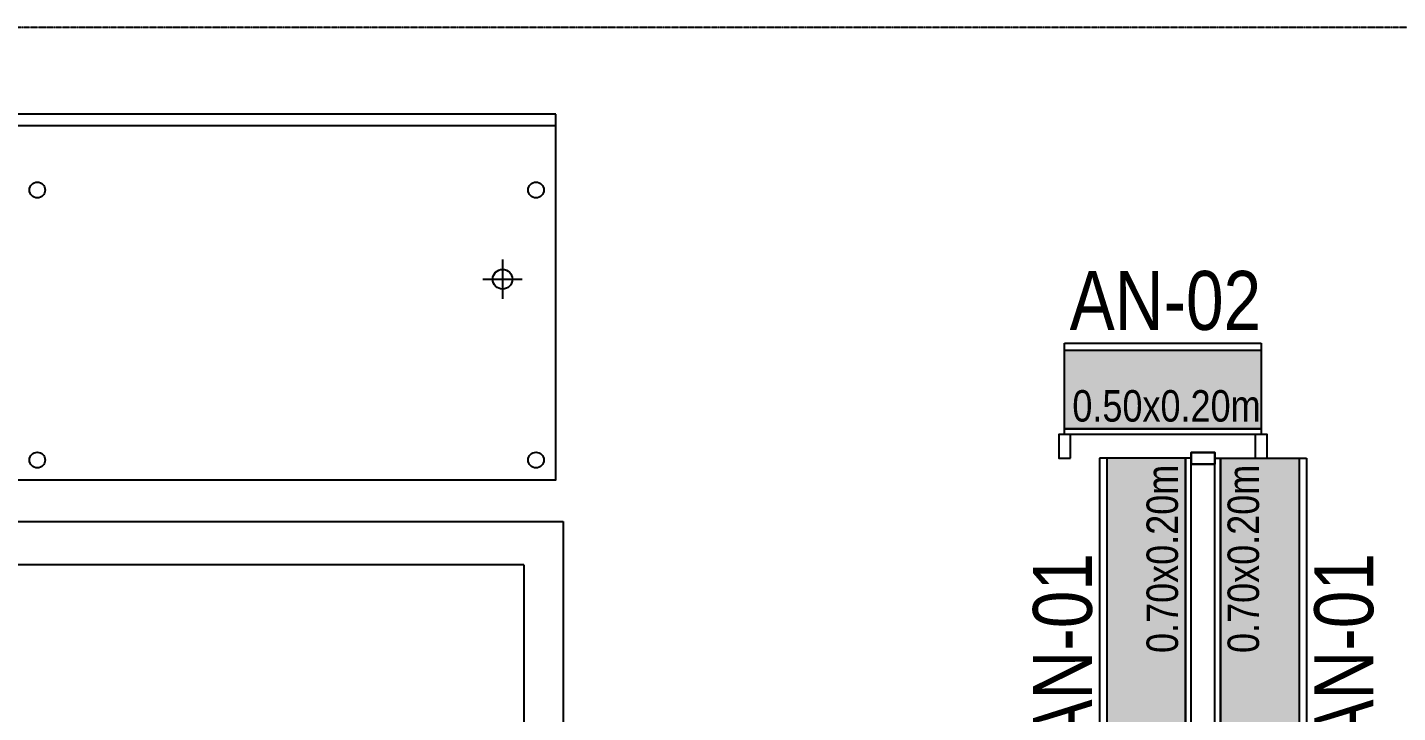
# Model space of a CAD drawing. Header units: millimetres. Extents: x 2698011 to 2856548, y 1019778 to 1210064.
# Drawn here: x 2778606 to 2782091, y 1124155 to 1125898 of the extents above; entities that cross this region are included whole.
import ezdxf
from ezdxf.enums import TextEntityAlignment as Align

# ---------------------------------------------------------------- set-up
doc = ezdxf.new("R2010")
doc.units = ezdxf.units.MM
doc.linetypes.add('DASHED', pattern=[19.05, 12.7, -6.35])
doc.linetypes.add('HIDDEN', pattern=[0.375, 0.25, -0.125])
doc.layers.add('_ textos', color=9, linetype='Continuous', lineweight=5)
for name, color, linetype in [('Arq. Mampostería', 9, 'Continuous'), ('Bloques borde', 9, 'Continuous'), ('EXTERIOR', 9, 'Continuous'), ('PLANTA GRIS', 9, 'Continuous'), ('REFERENCIAS', 9, 'DASHED'), ('Y - PERFILES', 9, 'Continuous'), ('Y_ Perfiles planta', 9, 'Continuous')]:
    doc.layers.add(name, color=color, linetype=linetype)
doc.styles.add('ARIAL NARROW', font='ARIALN.TTF')

# ---------------------------------------------------------------- blocks, each defined once
blk = doc.blocks.new('500x200')
at = {"layer": 'Y - PERFILES'}
blk.add_hatch(color=0, dxfattribs=at).paths.add_polyline_path([(53.8674, -9.1479), (53.8674, -8.9479), (53.3674, -8.9479), (53.3674, -9.1479)])
at = {"layer": 'Bloques borde'}
for p, q in [((53.3674, -9.1479), (53.3674, -8.9297)), ((53.3674, -8.9297), (53.8674, -8.9297)), ((53.3674, -8.9479), (53.8674, -8.9479)), ((53.8674, -8.9297), (53.8674, -9.1479)), ((53.8674, -9.1479), (53.3674, -9.1479))]:
    blk.add_line(p, q, dxfattribs=at)
for points in [[(53.3824, -9.2227), (53.3824, -9.1627), (53.3524, -9.1627), (53.3524, -9.2227)], [(53.8674, -9.1479), (53.8674, -9.1627), (53.3674, -9.1627), (53.3674, -9.1479)], [(53.8824, -9.2227), (53.8824, -9.1627), (53.8524, -9.1627), (53.8524, -9.2227)]]:
    blk.add_lwpolyline(points, close=True, dxfattribs=at)
at = {"layer": '_ textos', "color": 0, "style": 'ARIAL NARROW'}
blk.add_attdef('0.50X0.20M', text='', height=0.08, dxfattribs=at).set_placement((53.866, -9.0895), align=Align.MIDDLE_RIGHT)
at = {"layer": 'Y - PERFILES', "color": 0, "style": 'ARIAL NARROW'}
blk.add_attdef('S-01', (53.3804, -8.8963), '', height=0.15, dxfattribs=at)
blk = doc.blocks.new('MM700x200-60 m')
blk.add_hatch(color=256).paths.add_polyline_path([(715, 274.8), (15, 274.8), (15, 74.8), (715, 74.8)])
at = {"layer": 'Bloques borde'}
for p, q in [((15, 293), (15, 74.8)), ((715, 293), (15, 293)), ((715, 74.8), (715, 293)), ((715, 274.8), (15, 274.8)), ((15, 74.8), (715, 74.8))]:
    blk.add_line(p, q, dxfattribs=at)
for points in [[(15, 74.8), (15, 60), (715, 60), (715, 74.8)], [(0, 0), (0, 60), (30, 60), (30, 0)], [(700, 0), (700, 60), (730, 60), (730, 0)]]:
    blk.add_lwpolyline(points, close=True, dxfattribs=at)
at = {"layer": '_ textos', "style": 'ARIAL NARROW'}
blk.add_attdef('S-01', text='', height=150, dxfattribs=at).set_placement((230.3, 387.4), align=Align.MIDDLE_CENTER)
blk.add_attdef('0.70X0.20M', text='', height=80, dxfattribs=at).set_placement((698.5, 133.6), align=Align.MIDDLE_RIGHT)
blk = doc.blocks.new('giant 5p')
for p, q in [((-1817.5, 90), (-1817.5, 190)), ((-1767.5, 140), (-1867.5, 140)), ((-1952.5, -250), (1952.5, -250))]:
    blk.add_line(p, q)
for centre, radius in [((-1902.5, 600), 20), ((-634.2, 600), 20), ((-1817.5, 140), 25), ((-1902.5, -87), 20), ((-634.2, -87), 20)]:
    blk.add_circle(centre, radius)
at = {"layer": 'EXTERIOR'}
blk.add_lwpolyline([(-1952.5, -280), (1952.5, -280), (1952.5, 650), (-1952.5, 650), (-1952.5, -280)], dxfattribs=at)

msp = doc.modelspace()

# ---------------------------------------------------------------- linework, layer by layer
at = {"layer": 'Arq. Mampostería'}
for p, q in [((2770970.458, 1124640.695), (2779969.2, 1124640.695)), ((2779969.2, 1124640.695), (2779969.2, 1121180.778)), ((2779869.2, 1124530.695), (2776385.129, 1124530.695)), ((2779869.2, 1124530.695), (2779869.2, 1121180.661))]:
    msp.add_line(p, q, dxfattribs=at)
at = {"layer": 'REFERENCIAS', "linetype": 'HIDDEN'}
msp.add_line((2809563.82, 1125898.042), (2767141.621, 1125898.042), dxfattribs=at)

# ---------------------------------------------------------------- block references
at = {"layer": 'PLANTA GRIS', "rotation": 180}
msp.add_blockref('giant 5p', (2777997.369, 1125397.373, -0.001), dxfattribs=at)
at = {"layer": 'Y_ Perfiles planta'}
ref = msp.add_blockref('500x200', (2727877.012, 1134026.8, 1334.864), dxfattribs=dict(at, xscale=1000, yscale=1000, zscale=1000, rotation=359.9977225467084))
ref.add_attrib('S-01', 'AN-02', (2781257.053, 1125128.417, 1334.864), dxfattribs={"layer": 'Y - PERFILES', "height": 150, "rotation": 359.997723, "style": 'ARIAL NARROW'})
ref.add_attrib('0.50X0.20M', '0.50x0.20m', dxfattribs={"layer": 'Y - PERFILES', "color": 7, "height": 80, "rotation": 359.997723, "style": 'ARIAL NARROW'}).set_placement((2781742.695, 1124935.191, 1334.864), align=Align.MIDDLE_RIGHT)
at = {"layer": 'Y_ Perfiles planta', "rotation": 89.99772254670827}
msp.add_blockref('MM700x200-60 m', (2781626.054, 1124086.919, 1334.864), dxfattribs=at).add_auto_attribs({'S-01': 'AN-01', '0.70X0.20M': '0.70x0.20m'})
at = {"layer": 'Y_ Perfiles planta'}
ref = msp.add_blockref('MM700x200-60 m', (2781566.054, 1124086.922, 1334.864), dxfattribs=dict(at, xscale=-1, rotation=269.9977225467082))
ref.add_attrib('S-01', 'AN-01', dxfattribs={"layer": '_ textos', "height": 150, "rotation": 89.997723, "style": 'ARIAL NARROW'}).set_placement((2781954.089, 1124317.22, 1334.864), align=Align.MIDDLE_CENTER)
ref.add_attrib('0.70X0.20M', '0.70x0.20m', dxfattribs={"layer": '_ textos', "height": 80, "rotation": 89.997723, "style": 'ARIAL NARROW'}).set_placement((2781698.639, 1124785.385, 1334.864), align=Align.MIDDLE_RIGHT)

doc.saveas('drawing.dxf')
